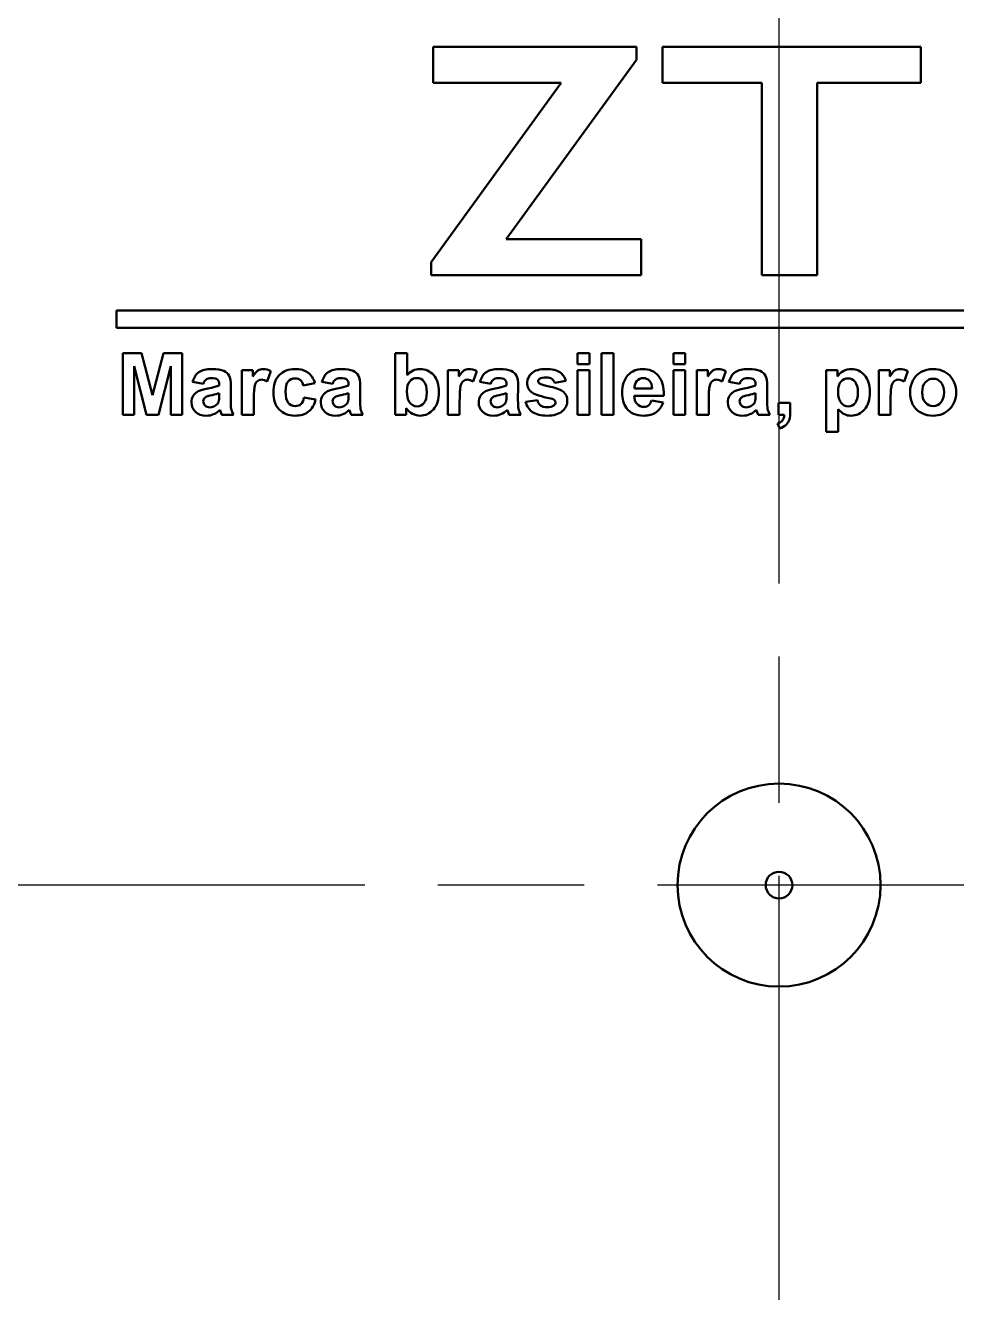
# Model space of a CAD drawing. Extents: x 0 to 822, y 0 to 581.
# Drawn here: x 655 to 693.2, y 362.8 to 414.8 of the extents above; entities that cross this region are included whole.
import ezdxf

# ---------------------------------------------------------------- set-up
doc = ezdxf.new("R2010")
doc.units = 0
doc.header["$LTSCALE"] = 2
doc.linetypes.add('AM_ISO08W050', pattern=[18, 12, -1.5, 3, -1.5])
doc.layers.add('AM_0', color=7, linetype='CONTINUOUS', lineweight=50)
doc.layers.add('AM_7', color=4, linetype='AM_ISO08W050', lineweight=25)

msp = doc.modelspace()

# ---------------------------------------------------------------- linework, layer by layer
at = {"layer": 'AM_0'}
for radius in [90.3, 84.175]:
    msp.add_circle((685.884, 379.557), radius, dxfattribs=at)
for major_axis, ratio, start_param, end_param in [((68.434, 0), 0.999976, 4.712389, 10.995574), ((-4.164, 0), 0.999968, 3.141593, 9.424778), ((-0.547, 0), 0.999968, 3.141593, 9.424778)]:
    msp.add_ellipse((685.884, 379.557), major_axis=major_axis, ratio=ratio, start_param=start_param, end_param=end_param, dxfattribs=at)
at = {"layer": 'AM_0', "color": 7, "lineweight": 70}
msp.add_open_spline([(685.884, 449.81), (724.678, 449.81), (756.139, 418.35), (756.139, 379.557), (756.139, 379.557), (756.139, 340.764), (724.678, 309.304), (685.884, 309.304), (685.884, 309.304), (647.091, 309.304), (615.63, 340.764), (615.63, 379.557), (615.63, 379.557), (615.63, 418.35), (647.091, 449.81), (685.884, 449.81)], degree=3, knots=[0, 0, 0, 0, 0.25, 0.25, 0.25, 0.25, 0.5, 0.5, 0.5, 0.5, 0.75, 0.75, 0.75, 0.75, 1, 1, 1, 1], dxfattribs=at)
at = {"layer": 'AM_0', "color": 7}
for points in [[(671.701, 412.47), (671.701, 412.47), (671.701, 413.948), (671.701, 413.948)], [(671.701, 413.948), (671.701, 413.948), (680.044, 413.948), (680.044, 413.948)], [(680.044, 413.948), (680.044, 413.948), (680.044, 413.411), (680.044, 413.411)], [(681.109, 412.47), (681.109, 412.47), (681.109, 413.948), (681.109, 413.948)], [(681.109, 413.948), (681.109, 413.948), (691.703, 413.948), (691.703, 413.948)], [(691.703, 413.948), (691.703, 413.948), (691.703, 412.47), (691.703, 412.47)], [(680.044, 413.411), (680.044, 413.411), (674.689, 406.059), (674.689, 406.059)], [(671.612, 405.119), (671.612, 405.119), (676.949, 412.47), (676.949, 412.47)], [(676.949, 412.47), (676.949, 412.47), (671.701, 412.47), (671.701, 412.47)], [(685.179, 412.47), (685.179, 412.47), (681.109, 412.47), (681.109, 412.47)], [(685.179, 404.582), (685.179, 404.582), (685.179, 412.47), (685.179, 412.47)], [(687.451, 412.47), (687.451, 412.47), (687.451, 404.582), (687.451, 404.582)], [(691.703, 412.47), (691.703, 412.47), (687.451, 412.47), (687.451, 412.47)], [(674.689, 406.059), (674.689, 406.059), (680.235, 406.059), (680.235, 406.059)], [(680.235, 406.059), (680.235, 406.059), (680.235, 404.582), (680.235, 404.582)], [(671.612, 404.582), (671.612, 404.582), (671.612, 405.119), (671.612, 405.119)], [(680.235, 404.582), (680.235, 404.582), (671.612, 404.582), (671.612, 404.582)], [(687.451, 404.582), (687.451, 404.582), (685.179, 404.582), (685.179, 404.582)], [(658.715, 403.128), (658.715, 403.128), (713.054, 403.128), (713.054, 403.128)], [(658.715, 402.424), (658.715, 402.424), (658.715, 403.128), (658.715, 403.128)], [(713.054, 402.424), (713.054, 402.424), (658.715, 402.424), (658.715, 402.424)], [(658.966, 398.857), (658.966, 398.857), (658.966, 401.386), (658.966, 401.386)], [(658.966, 401.386), (658.966, 401.386), (659.73, 401.386), (659.73, 401.386)], [(659.73, 401.386), (659.73, 401.386), (660.189, 399.661), (660.189, 399.661)], [(660.189, 399.661), (660.189, 399.661), (660.642, 401.386), (660.642, 401.386)], [(660.642, 401.386), (660.642, 401.386), (661.408, 401.386), (661.408, 401.386)], [(661.408, 401.386), (661.408, 401.386), (661.408, 398.857), (661.408, 398.857)], [(670.142, 398.857), (670.142, 398.857), (670.142, 401.386), (670.142, 401.386)], [(670.142, 401.386), (670.142, 401.386), (670.627, 401.386), (670.627, 401.386)], [(670.627, 401.386), (670.627, 401.386), (670.627, 400.475), (670.627, 400.475)], [(677.625, 400.937), (677.625, 400.937), (677.625, 401.386), (677.625, 401.386)], [(677.625, 401.386), (677.625, 401.386), (678.11, 401.386), (678.11, 401.386)], [(678.11, 400.937), (678.11, 400.937), (677.625, 400.937), (677.625, 400.937)], [(678.11, 401.386), (678.11, 401.386), (678.11, 400.937), (678.11, 400.937)], [(678.607, 398.857), (678.607, 398.857), (678.607, 401.386), (678.607, 401.386)], [(678.607, 401.386), (678.607, 401.386), (679.092, 401.386), (679.092, 401.386)], [(679.092, 401.386), (679.092, 401.386), (679.092, 398.857), (679.092, 398.857)], [(681.553, 400.937), (681.553, 400.937), (681.553, 401.386), (681.553, 401.386)], [(681.553, 401.386), (681.553, 401.386), (682.038, 401.386), (682.038, 401.386)], [(682.038, 400.937), (682.038, 400.937), (681.553, 400.937), (681.553, 400.937)], [(682.038, 401.386), (682.038, 401.386), (682.038, 400.937), (682.038, 400.937)], [(659.94, 398.857), (659.94, 398.857), (659.44, 400.848), (659.44, 400.848)], [(659.44, 400.848), (659.44, 400.848), (659.44, 398.857), (659.44, 398.857)], [(660.934, 400.848), (660.934, 400.848), (660.432, 398.857), (660.432, 398.857)], [(660.934, 398.857), (660.934, 398.857), (660.934, 400.848), (660.934, 400.848)], [(661.834, 400.209), (661.884, 400.387), (661.969, 400.517), (662.089, 400.603)], [(663.111, 400.653), (663.216, 400.602), (663.291, 400.537), (663.334, 400.458)], [(663.334, 400.458), (663.377, 400.379), (663.399, 400.235), (663.399, 400.024)], [(663.856, 398.857), (663.856, 398.857), (663.856, 400.689), (663.856, 400.689)], [(663.856, 400.689), (663.856, 400.689), (664.306, 400.689), (664.306, 400.689)], [(664.306, 400.689), (664.306, 400.689), (664.306, 400.428), (664.306, 400.428)], [(664.306, 400.428), (664.383, 400.551), (664.453, 400.633), (664.514, 400.672)], [(665.043, 400.639), (665.043, 400.639), (664.893, 400.216), (664.893, 400.216)], [(666.565, 400.586), (666.697, 400.49), (666.792, 400.344), (666.849, 400.147)], [(667.139, 400.209), (667.188, 400.387), (667.273, 400.517), (667.394, 400.603)], [(668.415, 400.653), (668.521, 400.602), (668.596, 400.537), (668.639, 400.458)], [(668.639, 400.458), (668.682, 400.379), (668.703, 400.235), (668.703, 400.024)], [(672.3, 398.857), (672.3, 398.857), (672.3, 400.689), (672.3, 400.689)], [(672.3, 400.689), (672.3, 400.689), (672.75, 400.689), (672.75, 400.689)], [(672.75, 400.689), (672.75, 400.689), (672.75, 400.428), (672.75, 400.428)], [(672.75, 400.428), (672.827, 400.551), (672.897, 400.633), (672.958, 400.672)], [(673.487, 400.639), (673.487, 400.639), (673.337, 400.216), (673.337, 400.216)], [(673.618, 400.209), (673.668, 400.387), (673.752, 400.517), (673.873, 400.603)], [(674.895, 400.653), (675, 400.602), (675.075, 400.537), (675.118, 400.458)], [(675.118, 400.458), (675.161, 400.379), (675.183, 400.235), (675.183, 400.024)], [(676.887, 400.608), (677.009, 400.526), (677.093, 400.405), (677.139, 400.245)], [(677.625, 398.857), (677.625, 398.857), (677.625, 400.689), (677.625, 400.689)], [(677.625, 400.689), (677.625, 400.689), (678.11, 400.689), (678.11, 400.689)], [(678.11, 400.689), (678.11, 400.689), (678.11, 398.857), (678.11, 398.857)], [(680.932, 400.46), (681.089, 400.28), (681.165, 400.004), (681.158, 399.633)], [(681.553, 398.857), (681.553, 398.857), (681.553, 400.689), (681.553, 400.689)], [(681.553, 400.689), (681.553, 400.689), (682.038, 400.689), (682.038, 400.689)], [(682.038, 400.689), (682.038, 400.689), (682.038, 398.857), (682.038, 398.857)], [(682.514, 398.857), (682.514, 398.857), (682.514, 400.689), (682.514, 400.689)], [(682.514, 400.689), (682.514, 400.689), (682.964, 400.689), (682.964, 400.689)], [(682.964, 400.689), (682.964, 400.689), (682.964, 400.428), (682.964, 400.428)], [(682.964, 400.428), (683.041, 400.551), (683.111, 400.633), (683.172, 400.672)], [(683.701, 400.639), (683.701, 400.639), (683.551, 400.216), (683.551, 400.216)], [(683.832, 400.209), (683.882, 400.387), (683.966, 400.517), (684.087, 400.603)], [(685.109, 400.653), (685.214, 400.602), (685.289, 400.537), (685.332, 400.458)], [(685.332, 400.458), (685.375, 400.379), (685.397, 400.235), (685.397, 400.024)], [(687.824, 400.689), (687.824, 400.689), (688.276, 400.689), (688.276, 400.689)], [(687.824, 398.16), (687.824, 398.16), (687.824, 400.689), (687.824, 400.689)], [(688.276, 400.689), (688.276, 400.689), (688.276, 400.42), (688.276, 400.42)], [(688.276, 400.42), (688.334, 400.512), (688.414, 400.587), (688.514, 400.644)], [(689.975, 398.857), (689.975, 398.857), (689.975, 400.689), (689.975, 400.689)], [(689.975, 400.689), (689.975, 400.689), (690.425, 400.689), (690.425, 400.689)], [(690.425, 400.689), (690.425, 400.689), (690.425, 400.428), (690.425, 400.428)], [(690.425, 400.428), (690.502, 400.551), (690.572, 400.633), (690.633, 400.672)], [(691.162, 400.639), (691.162, 400.639), (691.011, 400.216), (691.011, 400.216)], [(691.377, 400.266), (691.456, 400.417), (691.569, 400.532), (691.714, 400.611)], [(662.274, 400.13), (662.274, 400.13), (661.834, 400.209), (661.834, 400.209)], [(662.066, 399.82), (662.155, 399.863), (662.284, 399.901), (662.452, 399.933)], [(662.392, 400.308), (662.343, 400.275), (662.304, 400.215), (662.274, 400.13)], [(662.452, 399.933), (662.678, 399.976), (662.835, 400.016), (662.923, 400.052)], [(662.923, 400.1), (662.923, 400.194), (662.9, 400.26), (662.854, 400.3)], [(662.923, 400.052), (662.923, 400.052), (662.923, 400.1), (662.923, 400.1)], [(663.399, 400.024), (663.399, 400.024), (663.394, 399.459), (663.394, 399.459)], [(664.382, 400.037), (664.355, 399.939), (664.341, 399.734), (664.341, 399.423)], [(664.493, 400.239), (664.445, 400.202), (664.409, 400.135), (664.382, 400.037)], [(666.371, 400.061), (666.355, 400.156), (666.319, 400.228), (666.262, 400.276)], [(666.849, 400.147), (666.849, 400.147), (666.371, 400.061), (666.371, 400.061)], [(667.579, 400.13), (667.579, 400.13), (667.139, 400.209), (667.139, 400.209)], [(667.371, 399.82), (667.46, 399.863), (667.589, 399.901), (667.757, 399.933)], [(667.696, 400.308), (667.648, 400.275), (667.609, 400.215), (667.579, 400.13)], [(667.757, 399.933), (667.983, 399.976), (668.14, 400.016), (668.227, 400.052)], [(668.227, 400.1), (668.227, 400.194), (668.204, 400.26), (668.158, 400.3)], [(668.227, 400.052), (668.227, 400.052), (668.227, 400.1), (668.227, 400.1)], [(668.703, 400.024), (668.703, 400.024), (668.698, 399.459), (668.698, 399.459)], [(670.739, 400.224), (670.662, 400.133), (670.624, 399.997), (670.624, 399.813)], [(672.826, 400.037), (672.798, 399.939), (672.785, 399.734), (672.785, 399.423)], [(672.937, 400.239), (672.889, 400.202), (672.853, 400.135), (672.826, 400.037)], [(674.058, 400.13), (674.058, 400.13), (673.618, 400.209), (673.618, 400.209)], [(673.85, 399.82), (673.939, 399.863), (674.068, 399.901), (674.236, 399.933)], [(674.175, 400.308), (674.127, 400.275), (674.088, 400.215), (674.058, 400.13)], [(674.236, 399.933), (674.462, 399.976), (674.619, 400.016), (674.706, 400.052)], [(674.706, 400.1), (674.706, 400.194), (674.683, 400.26), (674.637, 400.3)], [(674.706, 400.052), (674.706, 400.052), (674.706, 400.1), (674.706, 400.1)], [(675.183, 400.024), (675.183, 400.024), (675.177, 399.459), (675.177, 399.459)], [(676.056, 400.142), (676.099, 400.11), (676.25, 400.065), (676.509, 400.006)], [(676.509, 400.006), (676.766, 399.947), (676.947, 399.875), (677.049, 399.79)], [(676.682, 400.161), (676.662, 400.232), (676.625, 400.287), (676.57, 400.325)], [(677.139, 400.245), (677.139, 400.245), (676.682, 400.161), (676.682, 400.161)], [(680.054, 400.243), (679.985, 400.167), (679.951, 400.062), (679.952, 399.93)], [(679.952, 399.93), (679.952, 399.93), (680.677, 399.93), (680.677, 399.93)], [(680.677, 399.93), (680.673, 400.07), (680.637, 400.177), (680.568, 400.25)], [(683.04, 400.037), (683.013, 399.939), (682.999, 399.734), (682.999, 399.423)], [(683.151, 400.239), (683.103, 400.202), (683.067, 400.135), (683.04, 400.037)], [(684.272, 400.13), (684.272, 400.13), (683.832, 400.209), (683.832, 400.209)], [(684.064, 399.82), (684.153, 399.863), (684.282, 399.901), (684.45, 399.933)], [(684.389, 400.308), (684.341, 400.275), (684.302, 400.215), (684.272, 400.13)], [(684.45, 399.933), (684.676, 399.976), (684.833, 400.016), (684.92, 400.052)], [(684.92, 400.1), (684.92, 400.194), (684.897, 400.26), (684.851, 400.3)], [(684.92, 400.052), (684.92, 400.052), (684.92, 400.1), (684.92, 400.1)], [(685.397, 400.024), (685.397, 400.024), (685.391, 399.459), (685.391, 399.459)], [(688.421, 400.21), (688.342, 400.119), (688.304, 399.983), (688.304, 399.804)], [(690.5, 400.037), (690.473, 399.939), (690.46, 399.734), (690.46, 399.423)], [(690.612, 400.239), (690.564, 400.202), (690.527, 400.135), (690.5, 400.037)], [(691.258, 399.799), (691.258, 399.96), (691.298, 400.116), (691.377, 400.266)], [(691.885, 400.19), (691.798, 400.094), (691.755, 399.954), (691.755, 399.773)], [(661.859, 399.634), (661.908, 399.715), (661.978, 399.777), (662.066, 399.82)], [(662.628, 399.662), (662.493, 399.633), (662.406, 399.605), (662.364, 399.578)], [(662.923, 399.737), (662.861, 399.716), (662.762, 399.691), (662.628, 399.662)], [(662.788, 399.243), (662.847, 399.287), (662.885, 399.34), (662.904, 399.404)], [(662.904, 399.404), (662.917, 399.445), (662.923, 399.524), (662.923, 399.64)], [(662.923, 399.64), (662.923, 399.64), (662.923, 399.737), (662.923, 399.737)], [(663.394, 399.459), (663.394, 399.298), (663.401, 399.179), (663.417, 399.102)], [(664.341, 399.423), (664.341, 399.423), (664.341, 398.857), (664.341, 398.857)], [(666.273, 399.289), (666.332, 399.341), (666.373, 399.431), (666.397, 399.559)], [(666.397, 399.559), (666.397, 399.559), (666.873, 399.478), (666.873, 399.478)], [(666.873, 399.478), (666.824, 399.26), (666.729, 399.094), (666.588, 398.983)], [(667.163, 399.634), (667.213, 399.715), (667.282, 399.777), (667.371, 399.82)], [(667.932, 399.662), (667.798, 399.633), (667.71, 399.605), (667.668, 399.578)], [(668.227, 399.737), (668.165, 399.716), (668.067, 399.691), (667.932, 399.662)], [(668.093, 399.243), (668.152, 399.287), (668.19, 399.34), (668.208, 399.404)], [(668.208, 399.404), (668.221, 399.445), (668.227, 399.524), (668.227, 399.64)], [(668.227, 399.64), (668.227, 399.64), (668.227, 399.737), (668.227, 399.737)], [(668.698, 399.459), (668.698, 399.298), (668.706, 399.179), (668.722, 399.102)], [(670.624, 399.813), (670.624, 399.623), (670.654, 399.483), (670.713, 399.392)], [(672.785, 399.423), (672.785, 399.423), (672.785, 398.857), (672.785, 398.857)], [(673.642, 399.634), (673.692, 399.715), (673.761, 399.777), (673.85, 399.82)], [(674.411, 399.662), (674.277, 399.633), (674.189, 399.605), (674.148, 399.578)], [(674.706, 399.737), (674.644, 399.716), (674.546, 399.691), (674.411, 399.662)], [(674.572, 399.243), (674.631, 399.287), (674.669, 399.34), (674.687, 399.404)], [(674.687, 399.404), (674.7, 399.445), (674.706, 399.524), (674.706, 399.64)], [(674.706, 399.64), (674.706, 399.64), (674.706, 399.737), (674.706, 399.737)], [(675.177, 399.459), (675.177, 399.298), (675.185, 399.179), (675.201, 399.102)], [(675.49, 399.38), (675.49, 399.38), (675.976, 399.454), (675.976, 399.454)], [(675.775, 398.968), (675.629, 399.068), (675.535, 399.206), (675.49, 399.38)], [(676.518, 399.519), (676.127, 399.605), (675.879, 399.684), (675.774, 399.755)], [(675.976, 399.454), (675.997, 399.36), (676.039, 399.288), (676.102, 399.239)], [(676.68, 399.456), (676.656, 399.479), (676.602, 399.5), (676.518, 399.519)], [(681.158, 399.633), (681.158, 399.633), (679.944, 399.633), (679.944, 399.633)], [(679.944, 399.633), (679.947, 399.489), (679.986, 399.377), (680.061, 399.298)], [(680.532, 399.24), (680.584, 399.281), (680.623, 399.348), (680.649, 399.44)], [(680.649, 399.44), (680.649, 399.44), (681.132, 399.359), (681.132, 399.359)], [(681.132, 399.359), (681.07, 399.182), (680.972, 399.047), (680.838, 398.955)], [(682.999, 399.423), (682.999, 399.423), (682.999, 398.857), (682.999, 398.857)], [(683.856, 399.634), (683.906, 399.715), (683.975, 399.777), (684.064, 399.82)], [(684.625, 399.662), (684.491, 399.633), (684.403, 399.605), (684.361, 399.578)], [(684.92, 399.737), (684.858, 399.716), (684.76, 399.691), (684.625, 399.662)], [(684.786, 399.243), (684.845, 399.287), (684.883, 399.34), (684.901, 399.404)], [(684.901, 399.404), (684.914, 399.445), (684.92, 399.524), (684.92, 399.64)], [(684.92, 399.64), (684.92, 399.64), (684.92, 399.737), (684.92, 399.737)], [(685.391, 399.459), (685.391, 399.298), (685.399, 399.179), (685.415, 399.102)], [(688.304, 399.804), (688.304, 399.598), (688.344, 399.446), (688.426, 399.348)], [(690.46, 399.423), (690.46, 399.423), (690.46, 398.857), (690.46, 398.857)], [(691.377, 399.263), (691.298, 399.41), (691.258, 399.588), (691.258, 399.799)], [(691.755, 399.773), (691.755, 399.591), (691.798, 399.452), (691.885, 399.356)], [(659.44, 398.857), (659.44, 398.857), (658.966, 398.857), (658.966, 398.857)], [(660.432, 398.857), (660.432, 398.857), (659.94, 398.857), (659.94, 398.857)], [(661.408, 398.857), (661.408, 398.857), (660.934, 398.857), (660.934, 398.857)], [(662.961, 399.057), (662.878, 398.976), (662.79, 398.916), (662.695, 398.876)], [(662.978, 399), (662.97, 399.029), (662.964, 399.048), (662.961, 399.057)], [(663.024, 398.857), (663.012, 398.889), (662.996, 398.937), (662.978, 399)], [(663.504, 398.857), (663.504, 398.857), (663.024, 398.857), (663.024, 398.857)], [(663.417, 399.102), (663.432, 399.026), (663.462, 398.944), (663.504, 398.857)], [(664.341, 398.857), (664.341, 398.857), (663.856, 398.857), (663.856, 398.857)], [(668.265, 399.057), (668.182, 398.976), (668.094, 398.916), (668, 398.876)], [(668.282, 399), (668.275, 399.029), (668.269, 399.048), (668.265, 399.057)], [(668.329, 398.857), (668.317, 398.889), (668.301, 398.937), (668.282, 399)], [(668.809, 398.857), (668.809, 398.857), (668.329, 398.857), (668.329, 398.857)], [(668.722, 399.102), (668.737, 399.026), (668.766, 398.944), (668.809, 398.857)], [(670.592, 398.857), (670.592, 398.857), (670.142, 398.857), (670.142, 398.857)], [(670.856, 398.894), (670.754, 398.946), (670.666, 399.023), (670.592, 399.126)], [(670.592, 399.126), (670.592, 399.126), (670.592, 398.857), (670.592, 398.857)], [(672.785, 398.857), (672.785, 398.857), (672.3, 398.857), (672.3, 398.857)], [(674.745, 399.057), (674.661, 398.976), (674.573, 398.916), (674.479, 398.876)], [(674.762, 399), (674.754, 399.029), (674.748, 399.048), (674.745, 399.057)], [(674.808, 398.857), (674.796, 398.889), (674.78, 398.937), (674.762, 399)], [(675.288, 398.857), (675.288, 398.857), (674.808, 398.857), (674.808, 398.857)], [(675.201, 399.102), (675.216, 399.026), (675.246, 398.944), (675.288, 398.857)], [(678.11, 398.857), (678.11, 398.857), (677.625, 398.857), (677.625, 398.857)], [(679.092, 398.857), (679.092, 398.857), (678.607, 398.857), (678.607, 398.857)], [(682.038, 398.857), (682.038, 398.857), (681.553, 398.857), (681.553, 398.857)], [(682.999, 398.857), (682.999, 398.857), (682.514, 398.857), (682.514, 398.857)], [(684.958, 399.057), (684.875, 398.976), (684.787, 398.916), (684.693, 398.876)], [(684.976, 399), (684.968, 399.029), (684.962, 399.048), (684.958, 399.057)], [(685.022, 398.857), (685.01, 398.889), (684.994, 398.937), (684.976, 399)], [(685.502, 398.857), (685.502, 398.857), (685.022, 398.857), (685.022, 398.857)], [(685.415, 399.102), (685.43, 399.026), (685.46, 398.944), (685.502, 398.857)], [(685.862, 399.341), (685.862, 399.341), (686.347, 399.341), (686.347, 399.341)], [(685.862, 398.857), (685.862, 398.857), (685.862, 399.341), (685.862, 399.341)], [(686.097, 398.857), (686.097, 398.857), (685.862, 398.857), (685.862, 398.857)], [(686.031, 398.626), (686.073, 398.682), (686.095, 398.759), (686.097, 398.857)], [(686.347, 398.995), (686.347, 398.855), (686.335, 398.744), (686.311, 398.663)], [(686.347, 399.341), (686.347, 399.341), (686.347, 398.995), (686.347, 398.995)], [(688.568, 398.876), (688.486, 398.916), (688.4, 398.985), (688.308, 399.083)], [(688.308, 399.083), (688.308, 399.083), (688.308, 398.16), (688.308, 398.16)], [(690.46, 398.857), (690.46, 398.857), (689.975, 398.857), (689.975, 398.857)], [(691.725, 398.929), (691.573, 399.005), (691.456, 399.117), (691.377, 399.263)], [(685.823, 398.493), (685.921, 398.525), (685.99, 398.57), (686.031, 398.626)], [(685.918, 398.293), (685.918, 398.293), (685.823, 398.493), (685.823, 398.493)], [(686.174, 398.445), (686.107, 398.38), (686.021, 398.329), (685.918, 398.293)], [(686.311, 398.663), (686.287, 398.582), (686.241, 398.509), (686.174, 398.445)], [(688.308, 398.16), (688.308, 398.16), (687.824, 398.16), (687.824, 398.16)]]:
    msp.add_open_spline(points, degree=3, dxfattribs=at)
for points, knots in [([(662.089, 400.603), (662.211, 400.687), (662.39, 400.73), (662.628, 400.73), (662.628, 400.73), (662.844, 400.73), (663.005, 400.704), (663.111, 400.653)], [0.08, 0.08, 0.08, 0.08, 0.12, 0.12, 0.12, 0.12, 0.16, 0.16, 0.16, 0.16]), ([(664.514, 400.672), (664.576, 400.71), (664.645, 400.73), (664.724, 400.73), (664.724, 400.73), (664.834, 400.73), (664.94, 400.7), (665.043, 400.639)], [0.3846154, 0.3846154, 0.3846154, 0.3846154, 0.4615385, 0.4615385, 0.4615385, 0.4615385, 0.5384615, 0.5384615, 0.5384615, 0.5384615]), ([(665.384, 399.069), (665.224, 399.238), (665.145, 399.472), (665.145, 399.771), (665.145, 399.771), (665.145, 400.073), (665.225, 400.309), (665.384, 400.477)], [0.7222222, 0.7222222, 0.7222222, 0.7222222, 0.7777778, 0.7777778, 0.7777778, 0.7777778, 0.8333333, 0.8333333, 0.8333333, 0.8333333]), ([(665.384, 400.477), (665.545, 400.646), (665.761, 400.73), (666.033, 400.73), (666.033, 400.73), (666.256, 400.73), (666.434, 400.682), (666.565, 400.586)], [0.8333333, 0.8333333, 0.8333333, 0.8333333, 0.8888889, 0.8888889, 0.8888889, 0.8888889, 0.9444444, 0.9444444, 0.9444444, 0.9444444]), ([(667.394, 400.603), (667.515, 400.687), (667.694, 400.73), (667.932, 400.73), (667.932, 400.73), (668.149, 400.73), (668.31, 400.704), (668.415, 400.653)], [0.08, 0.08, 0.08, 0.08, 0.12, 0.12, 0.12, 0.12, 0.16, 0.16, 0.16, 0.16]), ([(670.627, 400.475), (670.777, 400.645), (670.953, 400.73), (671.158, 400.73), (671.158, 400.73), (671.381, 400.73), (671.566, 400.649), (671.712, 400.488)], [0.25, 0.25, 0.25, 0.25, 0.3333333, 0.3333333, 0.3333333, 0.3333333, 0.4166667, 0.4166667, 0.4166667, 0.4166667]), ([(671.712, 400.488), (671.858, 400.326), (671.931, 400.094), (671.931, 399.792), (671.931, 399.792), (671.931, 399.479), (671.856, 399.238), (671.707, 399.069)], [0.4166667, 0.4166667, 0.4166667, 0.4166667, 0.5, 0.5, 0.5, 0.5, 0.5833333, 0.5833333, 0.5833333, 0.5833333]), ([(672.958, 400.672), (673.02, 400.71), (673.089, 400.73), (673.168, 400.73), (673.168, 400.73), (673.278, 400.73), (673.384, 400.7), (673.487, 400.639)], [0.3846154, 0.3846154, 0.3846154, 0.3846154, 0.4615385, 0.4615385, 0.4615385, 0.4615385, 0.5384615, 0.5384615, 0.5384615, 0.5384615]), ([(673.873, 400.603), (673.994, 400.687), (674.173, 400.73), (674.411, 400.73), (674.411, 400.73), (674.628, 400.73), (674.789, 400.704), (674.895, 400.653)], [0.08, 0.08, 0.08, 0.08, 0.12, 0.12, 0.12, 0.12, 0.16, 0.16, 0.16, 0.16]), ([(675.774, 399.755), (675.629, 399.854), (675.557, 399.992), (675.557, 400.168), (675.557, 400.168), (675.557, 400.326), (675.619, 400.46), (675.745, 400.568)], [0.30769231, 0.30769231, 0.30769231, 0.30769231, 0.34615385, 0.34615385, 0.34615385, 0.34615385, 0.38461538, 0.38461538, 0.38461538, 0.38461538]), ([(675.745, 400.568), (675.87, 400.676), (676.065, 400.73), (676.328, 400.73), (676.328, 400.73), (676.579, 400.73), (676.765, 400.689), (676.887, 400.608)], [0.38461538, 0.38461538, 0.38461538, 0.38461538, 0.42307692, 0.42307692, 0.42307692, 0.42307692, 0.46153846, 0.46153846, 0.46153846, 0.46153846]), ([(679.628, 399.128), (679.507, 399.294), (679.447, 399.505), (679.447, 399.759), (679.447, 399.759), (679.447, 400.063), (679.526, 400.301), (679.685, 400.473)], [0.2857143, 0.2857143, 0.2857143, 0.2857143, 0.3571429, 0.3571429, 0.3571429, 0.3571429, 0.4285714, 0.4285714, 0.4285714, 0.4285714]), ([(679.685, 400.473), (679.844, 400.644), (680.044, 400.73), (680.287, 400.73), (680.287, 400.73), (680.56, 400.73), (680.774, 400.64), (680.932, 400.46)], [0.4285714, 0.4285714, 0.4285714, 0.4285714, 0.5, 0.5, 0.5, 0.5, 0.5714286, 0.5714286, 0.5714286, 0.5714286]), ([(683.172, 400.672), (683.234, 400.71), (683.303, 400.73), (683.382, 400.73), (683.382, 400.73), (683.492, 400.73), (683.598, 400.7), (683.701, 400.639)], [0.3846154, 0.3846154, 0.3846154, 0.3846154, 0.4615385, 0.4615385, 0.4615385, 0.4615385, 0.5384615, 0.5384615, 0.5384615, 0.5384615]), ([(684.087, 400.603), (684.208, 400.687), (684.387, 400.73), (684.625, 400.73), (684.625, 400.73), (684.842, 400.73), (685.003, 400.704), (685.109, 400.653)], [0.08, 0.08, 0.08, 0.08, 0.12, 0.12, 0.12, 0.12, 0.16, 0.16, 0.16, 0.16]), ([(688.514, 400.644), (688.614, 400.702), (688.725, 400.73), (688.847, 400.73), (688.847, 400.73), (689.06, 400.73), (689.24, 400.647), (689.388, 400.48)], [0.2307692, 0.2307692, 0.2307692, 0.2307692, 0.3076923, 0.3076923, 0.3076923, 0.3076923, 0.3846154, 0.3846154, 0.3846154, 0.3846154]), ([(689.388, 400.48), (689.536, 400.313), (689.611, 400.081), (689.611, 399.783), (689.611, 399.783), (689.611, 399.477), (689.536, 399.24), (689.387, 399.07)], [0.3846154, 0.3846154, 0.3846154, 0.3846154, 0.4615385, 0.4615385, 0.4615385, 0.4615385, 0.5384615, 0.5384615, 0.5384615, 0.5384615]), ([(690.633, 400.672), (690.695, 400.71), (690.764, 400.73), (690.842, 400.73), (690.842, 400.73), (690.953, 400.73), (691.059, 400.7), (691.162, 400.639)], [0.3846154, 0.3846154, 0.3846154, 0.3846154, 0.4615385, 0.4615385, 0.4615385, 0.4615385, 0.5384615, 0.5384615, 0.5384615, 0.5384615]), ([(691.714, 400.611), (691.86, 400.69), (692.022, 400.73), (692.202, 400.73), (692.202, 400.73), (692.479, 400.73), (692.706, 400.64), (692.883, 400.46)], [0.2, 0.2, 0.2, 0.2, 0.3, 0.3, 0.3, 0.3, 0.4, 0.4, 0.4, 0.4]), ([(692.883, 400.46), (693.06, 400.28), (693.149, 400.053), (693.149, 399.778), (693.149, 399.778), (693.149, 399.501), (693.059, 399.271), (692.881, 399.089)], [0.4, 0.4, 0.4, 0.4, 0.5, 0.5, 0.5, 0.5, 0.6, 0.6, 0.6, 0.6]), ([(662.854, 400.3), (662.808, 400.339), (662.721, 400.359), (662.593, 400.359), (662.593, 400.359), (662.507, 400.359), (662.44, 400.342), (662.392, 400.308)], [0.88, 0.88, 0.88, 0.88, 0.92, 0.92, 0.92, 0.92, 0.96, 0.96, 0.96, 0.96]), ([(664.893, 400.216), (664.811, 400.269), (664.735, 400.295), (664.665, 400.295), (664.665, 400.295), (664.597, 400.295), (664.54, 400.277), (664.493, 400.239)], [0.6153846, 0.6153846, 0.6153846, 0.6153846, 0.6923077, 0.6923077, 0.6923077, 0.6923077, 0.7692308, 0.7692308, 0.7692308, 0.7692308]), ([(665.751, 400.224), (665.679, 400.14), (665.643, 400.001), (665.643, 399.805), (665.643, 399.805), (665.643, 399.588), (665.68, 399.434), (665.753, 399.345)], [0.2222222, 0.2222222, 0.2222222, 0.2222222, 0.2777778, 0.2777778, 0.2777778, 0.2777778, 0.3333333, 0.3333333, 0.3333333, 0.3333333]), ([(666.262, 400.276), (666.205, 400.325), (666.131, 400.349), (666.04, 400.349), (666.04, 400.349), (665.919, 400.349), (665.823, 400.307), (665.751, 400.224)], [0.1111111, 0.1111111, 0.1111111, 0.1111111, 0.1666667, 0.1666667, 0.1666667, 0.1666667, 0.2222222, 0.2222222, 0.2222222, 0.2222222]), ([(668.158, 400.3), (668.112, 400.339), (668.026, 400.359), (667.898, 400.359), (667.898, 400.359), (667.811, 400.359), (667.744, 400.342), (667.696, 400.308)], [0.88, 0.88, 0.88, 0.88, 0.92, 0.92, 0.92, 0.92, 0.96, 0.96, 0.96, 0.96]), ([(671.32, 400.221), (671.245, 400.313), (671.147, 400.359), (671.029, 400.359), (671.029, 400.359), (670.913, 400.359), (670.816, 400.314), (670.739, 400.224)], [0.625, 0.625, 0.625, 0.625, 0.75, 0.75, 0.75, 0.75, 0.875, 0.875, 0.875, 0.875]), ([(671.321, 399.336), (671.397, 399.427), (671.434, 399.571), (671.434, 399.768), (671.434, 399.768), (671.434, 399.977), (671.396, 400.128), (671.32, 400.221)], [0.375, 0.375, 0.375, 0.375, 0.5, 0.5, 0.5, 0.5, 0.625, 0.625, 0.625, 0.625]), ([(673.337, 400.216), (673.255, 400.269), (673.179, 400.295), (673.109, 400.295), (673.109, 400.295), (673.041, 400.295), (672.984, 400.277), (672.937, 400.239)], [0.6153846, 0.6153846, 0.6153846, 0.6153846, 0.6923077, 0.6923077, 0.6923077, 0.6923077, 0.7692308, 0.7692308, 0.7692308, 0.7692308]), ([(674.637, 400.3), (674.591, 400.339), (674.505, 400.359), (674.377, 400.359), (674.377, 400.359), (674.291, 400.359), (674.223, 400.342), (674.175, 400.308)], [0.88, 0.88, 0.88, 0.88, 0.92, 0.92, 0.92, 0.92, 0.96, 0.96, 0.96, 0.96]), ([(676.062, 400.328), (676.026, 400.303), (676.007, 400.27), (676.007, 400.23), (676.007, 400.23), (676.007, 400.195), (676.023, 400.166), (676.056, 400.142)], [0.65384615, 0.65384615, 0.65384615, 0.65384615, 0.69230769, 0.69230769, 0.69230769, 0.69230769, 0.73076923, 0.73076923, 0.73076923, 0.73076923]), ([(676.57, 400.325), (676.516, 400.363), (676.438, 400.382), (676.337, 400.382), (676.337, 400.382), (676.209, 400.382), (676.118, 400.364), (676.062, 400.328)], [0.57692308, 0.57692308, 0.57692308, 0.57692308, 0.61538462, 0.61538462, 0.61538462, 0.61538462, 0.65384615, 0.65384615, 0.65384615, 0.65384615]), ([(680.568, 400.25), (680.5, 400.323), (680.415, 400.359), (680.316, 400.359), (680.316, 400.359), (680.21, 400.359), (680.123, 400.321), (680.054, 400.243)], [0.2, 0.2, 0.2, 0.2, 0.4, 0.4, 0.4, 0.4, 0.6, 0.6, 0.6, 0.6]), ([(683.551, 400.216), (683.469, 400.269), (683.393, 400.295), (683.323, 400.295), (683.323, 400.295), (683.255, 400.295), (683.198, 400.277), (683.151, 400.239)], [0.6153846, 0.6153846, 0.6153846, 0.6153846, 0.6923077, 0.6923077, 0.6923077, 0.6923077, 0.7692308, 0.7692308, 0.7692308, 0.7692308]), ([(684.851, 400.3), (684.805, 400.339), (684.719, 400.359), (684.591, 400.359), (684.591, 400.359), (684.505, 400.359), (684.437, 400.342), (684.389, 400.308)], [0.88, 0.88, 0.88, 0.88, 0.92, 0.92, 0.92, 0.92, 0.96, 0.96, 0.96, 0.96]), ([(689.002, 400.208), (688.925, 400.301), (688.829, 400.347), (688.716, 400.347), (688.716, 400.347), (688.597, 400.347), (688.499, 400.302), (688.421, 400.21)], [0.625, 0.625, 0.625, 0.625, 0.75, 0.75, 0.75, 0.75, 0.875, 0.875, 0.875, 0.875]), ([(689.005, 399.336), (689.08, 399.426), (689.118, 399.574), (689.118, 399.78), (689.118, 399.78), (689.118, 399.972), (689.079, 400.114), (689.002, 400.208)], [0.375, 0.375, 0.375, 0.375, 0.5, 0.5, 0.5, 0.5, 0.625, 0.625, 0.625, 0.625]), ([(691.011, 400.216), (690.93, 400.269), (690.854, 400.295), (690.784, 400.295), (690.784, 400.295), (690.716, 400.295), (690.659, 400.277), (690.612, 400.239)], [0.6153846, 0.6153846, 0.6153846, 0.6153846, 0.6923077, 0.6923077, 0.6923077, 0.6923077, 0.7692308, 0.7692308, 0.7692308, 0.7692308]), ([(692.522, 400.19), (692.436, 400.287), (692.33, 400.335), (692.204, 400.335), (692.204, 400.335), (692.077, 400.335), (691.971, 400.287), (691.885, 400.19)], [0.625, 0.625, 0.625, 0.625, 0.75, 0.75, 0.75, 0.75, 0.875, 0.875, 0.875, 0.875]), ([(692.522, 399.356), (692.608, 399.452), (692.651, 399.592), (692.651, 399.777), (692.651, 399.777), (692.651, 399.956), (692.608, 400.094), (692.522, 400.19)], [0.375, 0.375, 0.375, 0.375, 0.5, 0.5, 0.5, 0.5, 0.625, 0.625, 0.625, 0.625]), ([(661.948, 398.969), (661.839, 399.071), (661.784, 399.201), (661.784, 399.357), (661.784, 399.357), (661.784, 399.46), (661.809, 399.553), (661.859, 399.634)], [0.6, 0.6, 0.6, 0.6, 0.64, 0.64, 0.64, 0.64, 0.68, 0.68, 0.68, 0.68]), ([(662.364, 399.578), (662.301, 399.533), (662.269, 399.476), (662.269, 399.407), (662.269, 399.407), (662.269, 399.339), (662.294, 399.281), (662.345, 399.231)], [0.2222222, 0.2222222, 0.2222222, 0.2222222, 0.3333333, 0.3333333, 0.3333333, 0.3333333, 0.4444444, 0.4444444, 0.4444444, 0.4444444]), ([(667.252, 398.969), (667.143, 399.071), (667.089, 399.201), (667.089, 399.357), (667.089, 399.357), (667.089, 399.46), (667.114, 399.553), (667.163, 399.634)], [0.6, 0.6, 0.6, 0.6, 0.64, 0.64, 0.64, 0.64, 0.68, 0.68, 0.68, 0.68]), ([(667.668, 399.578), (667.605, 399.533), (667.573, 399.476), (667.573, 399.407), (667.573, 399.407), (667.573, 399.339), (667.599, 399.281), (667.649, 399.231)], [0.2222222, 0.2222222, 0.2222222, 0.2222222, 0.3333333, 0.3333333, 0.3333333, 0.3333333, 0.4444444, 0.4444444, 0.4444444, 0.4444444]), ([(670.713, 399.392), (670.797, 399.263), (670.908, 399.198), (671.048, 399.198), (671.048, 399.198), (671.155, 399.198), (671.246, 399.244), (671.321, 399.336)], [0.125, 0.125, 0.125, 0.125, 0.25, 0.25, 0.25, 0.25, 0.375, 0.375, 0.375, 0.375]), ([(673.731, 398.969), (673.622, 399.071), (673.568, 399.201), (673.568, 399.357), (673.568, 399.357), (673.568, 399.46), (673.593, 399.553), (673.642, 399.634)], [0.6, 0.6, 0.6, 0.6, 0.64, 0.64, 0.64, 0.64, 0.68, 0.68, 0.68, 0.68]), ([(674.148, 399.578), (674.084, 399.533), (674.053, 399.476), (674.053, 399.407), (674.053, 399.407), (674.053, 399.339), (674.078, 399.281), (674.129, 399.231)], [0.2222222, 0.2222222, 0.2222222, 0.2222222, 0.3333333, 0.3333333, 0.3333333, 0.3333333, 0.4444444, 0.4444444, 0.4444444, 0.4444444]), ([(676.65, 399.235), (676.693, 399.267), (676.715, 399.31), (676.715, 399.364), (676.715, 399.364), (676.715, 399.401), (676.703, 399.431), (676.68, 399.456)], [0.15384615, 0.15384615, 0.15384615, 0.15384615, 0.19230769, 0.19230769, 0.19230769, 0.19230769, 0.23076923, 0.23076923, 0.23076923, 0.23076923]), ([(677.049, 399.79), (677.15, 399.704), (677.201, 399.583), (677.201, 399.43), (677.201, 399.43), (677.201, 399.262), (677.131, 399.117), (676.99, 398.996)], [0.80769231, 0.80769231, 0.80769231, 0.80769231, 0.84615385, 0.84615385, 0.84615385, 0.84615385, 0.88461538, 0.88461538, 0.88461538, 0.88461538]), ([(683.945, 398.969), (683.836, 399.071), (683.782, 399.201), (683.782, 399.357), (683.782, 399.357), (683.782, 399.46), (683.807, 399.553), (683.856, 399.634)], [0.6, 0.6, 0.6, 0.6, 0.64, 0.64, 0.64, 0.64, 0.68, 0.68, 0.68, 0.68]), ([(684.361, 399.578), (684.298, 399.533), (684.267, 399.476), (684.267, 399.407), (684.267, 399.407), (684.267, 399.339), (684.292, 399.281), (684.343, 399.231)], [0.2222222, 0.2222222, 0.2222222, 0.2222222, 0.3333333, 0.3333333, 0.3333333, 0.3333333, 0.4444444, 0.4444444, 0.4444444, 0.4444444]), ([(688.426, 399.348), (688.507, 399.25), (688.607, 399.2), (688.725, 399.2), (688.725, 399.2), (688.837, 399.2), (688.931, 399.245), (689.005, 399.336)], [0.125, 0.125, 0.125, 0.125, 0.25, 0.25, 0.25, 0.25, 0.375, 0.375, 0.375, 0.375]), ([(691.885, 399.356), (691.971, 399.259), (692.077, 399.211), (692.204, 399.211), (692.204, 399.211), (692.33, 399.211), (692.436, 399.259), (692.522, 399.356)], [0.125, 0.125, 0.125, 0.125, 0.25, 0.25, 0.25, 0.25, 0.375, 0.375, 0.375, 0.375]), ([(662.695, 398.876), (662.601, 398.836), (662.5, 398.816), (662.393, 398.816), (662.393, 398.816), (662.205, 398.816), (662.056, 398.867), (661.948, 398.969)], [0.52, 0.52, 0.52, 0.52, 0.56, 0.56, 0.56, 0.56, 0.6, 0.6, 0.6, 0.6]), ([(662.345, 399.231), (662.396, 399.182), (662.46, 399.157), (662.538, 399.157), (662.538, 399.157), (662.626, 399.157), (662.709, 399.186), (662.788, 399.243)], [0.4444444, 0.4444444, 0.4444444, 0.4444444, 0.5555556, 0.5555556, 0.5555556, 0.5555556, 0.6666667, 0.6666667, 0.6666667, 0.6666667]), ([(666.588, 398.983), (666.448, 398.871), (666.26, 398.816), (666.024, 398.816), (666.024, 398.816), (665.756, 398.816), (665.543, 398.9), (665.384, 399.069)], [0.6111111, 0.6111111, 0.6111111, 0.6111111, 0.6666667, 0.6666667, 0.6666667, 0.6666667, 0.7222222, 0.7222222, 0.7222222, 0.7222222]), ([(665.753, 399.345), (665.826, 399.255), (665.924, 399.211), (666.047, 399.211), (666.047, 399.211), (666.139, 399.211), (666.214, 399.237), (666.273, 399.289)], [0.3333333, 0.3333333, 0.3333333, 0.3333333, 0.3888889, 0.3888889, 0.3888889, 0.3888889, 0.4444444, 0.4444444, 0.4444444, 0.4444444]), ([(668, 398.876), (667.906, 398.836), (667.805, 398.816), (667.698, 398.816), (667.698, 398.816), (667.509, 398.816), (667.36, 398.867), (667.252, 398.969)], [0.52, 0.52, 0.52, 0.52, 0.56, 0.56, 0.56, 0.56, 0.6, 0.6, 0.6, 0.6]), ([(667.649, 399.231), (667.7, 399.182), (667.764, 399.157), (667.843, 399.157), (667.843, 399.157), (667.93, 399.157), (668.013, 399.186), (668.093, 399.243)], [0.4444444, 0.4444444, 0.4444444, 0.4444444, 0.5555556, 0.5555556, 0.5555556, 0.5555556, 0.6666667, 0.6666667, 0.6666667, 0.6666667]), ([(671.707, 399.069), (671.559, 398.9), (671.378, 398.816), (671.165, 398.816), (671.165, 398.816), (671.06, 398.816), (670.957, 398.842), (670.856, 398.894)], [0.5833333, 0.5833333, 0.5833333, 0.5833333, 0.6666667, 0.6666667, 0.6666667, 0.6666667, 0.75, 0.75, 0.75, 0.75]), ([(674.479, 398.876), (674.385, 398.836), (674.284, 398.816), (674.177, 398.816), (674.177, 398.816), (673.989, 398.816), (673.839, 398.867), (673.731, 398.969)], [0.52, 0.52, 0.52, 0.52, 0.56, 0.56, 0.56, 0.56, 0.6, 0.6, 0.6, 0.6]), ([(674.129, 399.231), (674.179, 399.182), (674.243, 399.157), (674.322, 399.157), (674.322, 399.157), (674.41, 399.157), (674.493, 399.186), (674.572, 399.243)], [0.4444444, 0.4444444, 0.4444444, 0.4444444, 0.5555556, 0.5555556, 0.5555556, 0.5555556, 0.6666667, 0.6666667, 0.6666667, 0.6666667]), ([(676.99, 398.996), (676.85, 398.876), (676.643, 398.816), (676.368, 398.816), (676.368, 398.816), (676.118, 398.816), (675.921, 398.866), (675.775, 398.968)], [0.88461538, 0.88461538, 0.88461538, 0.88461538, 0.92307692, 0.92307692, 0.92307692, 0.92307692, 0.96153846, 0.96153846, 0.96153846, 0.96153846]), ([(676.102, 399.239), (676.165, 399.19), (676.254, 399.165), (676.368, 399.165), (676.368, 399.165), (676.493, 399.165), (676.587, 399.188), (676.65, 399.235)], [0.07692308, 0.07692308, 0.07692308, 0.07692308, 0.11538462, 0.11538462, 0.11538462, 0.11538462, 0.15384615, 0.15384615, 0.15384615, 0.15384615]), ([(680.838, 398.955), (680.704, 398.862), (680.537, 398.816), (680.335, 398.816), (680.335, 398.816), (680.017, 398.816), (679.781, 398.919), (679.628, 399.128)], [0.1428571, 0.1428571, 0.1428571, 0.1428571, 0.2142857, 0.2142857, 0.2142857, 0.2142857, 0.2857143, 0.2857143, 0.2857143, 0.2857143]), ([(680.061, 399.298), (680.136, 399.218), (680.229, 399.178), (680.341, 399.178), (680.341, 399.178), (680.416, 399.178), (680.48, 399.198), (680.532, 399.24)], [0.7857143, 0.7857143, 0.7857143, 0.7857143, 0.8571429, 0.8571429, 0.8571429, 0.8571429, 0.9285714, 0.9285714, 0.9285714, 0.9285714]), ([(684.693, 398.876), (684.599, 398.836), (684.498, 398.816), (684.391, 398.816), (684.391, 398.816), (684.203, 398.816), (684.053, 398.867), (683.945, 398.969)], [0.52, 0.52, 0.52, 0.52, 0.56, 0.56, 0.56, 0.56, 0.6, 0.6, 0.6, 0.6]), ([(684.343, 399.231), (684.393, 399.182), (684.457, 399.157), (684.536, 399.157), (684.536, 399.157), (684.623, 399.157), (684.706, 399.186), (684.786, 399.243)], [0.4444444, 0.4444444, 0.4444444, 0.4444444, 0.5555556, 0.5555556, 0.5555556, 0.5555556, 0.6666667, 0.6666667, 0.6666667, 0.6666667]), ([(689.387, 399.07), (689.237, 398.9), (689.056, 398.816), (688.843, 398.816), (688.843, 398.816), (688.742, 398.816), (688.65, 398.836), (688.568, 398.876)], [0.5384615, 0.5384615, 0.5384615, 0.5384615, 0.6153846, 0.6153846, 0.6153846, 0.6153846, 0.6923077, 0.6923077, 0.6923077, 0.6923077]), ([(692.881, 399.089), (692.702, 398.906), (692.477, 398.816), (692.205, 398.816), (692.205, 398.816), (692.037, 398.816), (691.878, 398.853), (691.725, 398.929)], [0.6, 0.6, 0.6, 0.6, 0.7, 0.7, 0.7, 0.7, 0.8, 0.8, 0.8, 0.8])]:
    msp.add_open_spline(points, degree=3, knots=knots, dxfattribs=at)
at = {"layer": 'AM_7'}
for p, q in [((685.884, 283.934), (685.884, 475.181)), ((776.894, 379.557), (594.875, 379.557))]:
    msp.add_line(p, q, dxfattribs=at)

doc.saveas('drawing.dxf')
